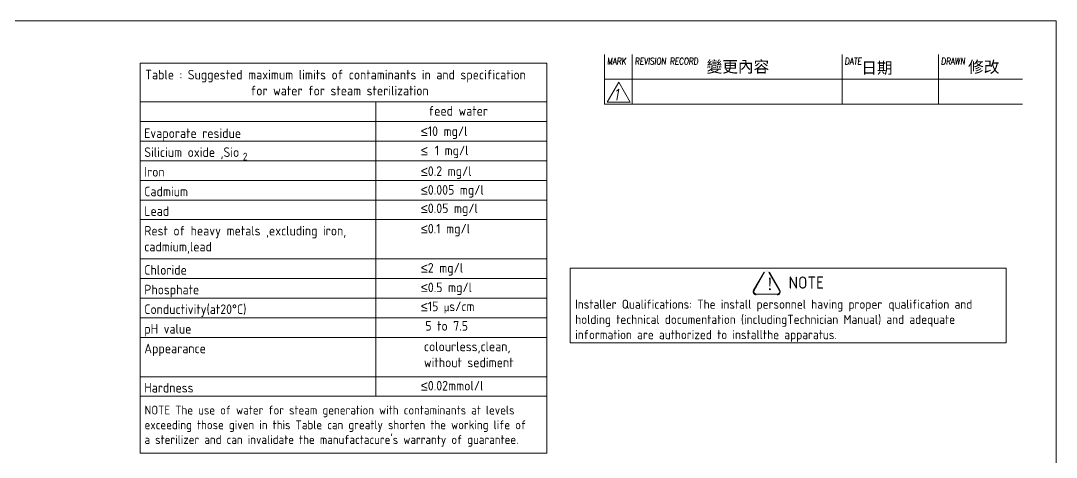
# Model space of a CAD drawing. Header units: millimetres. Extents: x 0 to 5860, y 0 to 4120.
# Drawn here: x 2116 to 5860, y 2541 to 4120 of the extents above; entities that cross this region are included whole.
import ezdxf

# ---------------------------------------------------------------- set-up
doc = ezdxf.new("R2010")
doc.units = ezdxf.units.MM
for name, color, linetype, lineweight in [('D', 3, 'Continuous', 13), ('F', 7, 'Continuous', 15), ('S', 4, 'Continuous', 15), ('T', 4, 'Continuous', 15)]:
    doc.layers.add(name, color=color, linetype=linetype, lineweight=lineweight)
doc.styles.get("Standard").update_dxf_attribs({"font": 'kaiu.ttf'})
doc.styles.add('STU25', font='isocp2.shx')
doc.styles.add('Text', font='romans.shx', dxfattribs={"width": 0.8, "oblique": 10})

msp = doc.modelspace()

# ---------------------------------------------------------------- hatches: boundary and pattern name
at = {"layer": 'D'}
h = msp.add_hatch(color=11, dxfattribs=at)
edge = h.paths.add_edge_path()
edge.add_line((4803.442, 3211.152), (4765.505, 3145.443))
edge.add_arc((4775.127, 3139.887), 11.111, 150, 270)
edge.add_line((4775.127, 3128.776), (4851.002, 3128.776))
edge.add_arc((4851.002, 3139.887), 11.111, 270, 390)
edge.add_line((4860.624, 3145.443), (4822.687, 3211.152))
edge.add_arc((4813.064, 3205.597), 11.111, 30, 150)
edge = h.paths.add_edge_path(flags=16)
edge.add_arc((4813.064, 3205.597), 8.889, 30, 150)
edge.add_line((4805.366, 3210.041), (4767.429, 3144.332))
edge.add_arc((4775.127, 3139.887), 8.889, 150, 270)
edge.add_line((4775.127, 3130.998), (4851.002, 3130.998))
edge.add_arc((4851.002, 3139.887), 8.889, 270, 390)
edge.add_line((4858.7, 3144.332), (4820.762, 3210.041))

# ---------------------------------------------------------------- linework, layer by layer
at = {"layer": 'D', "color": 11}
for p, q in [((2548.109, 3966.175), (2548.109, 2556.467)), ((2548.109, 3966.175), (4018.078, 3966.175)), ((4018.078, 3966.175), (4018.078, 2556.467)), ((2548.109, 3826.438), (4018.078, 3826.438)), ((3400.163, 3826.438), (3400.163, 2761.638)), ((2548.109, 3755.451), (4018.078, 3755.451)), ((2548.109, 3684.464), (4018.078, 3684.464)), ((2548.109, 3613.478), (4018.078, 3613.478)), ((2548.109, 3542.491), (4018.078, 3542.491)), ((2548.109, 3471.504), (4018.078, 3471.504)), ((2548.109, 3400.518), (4018.078, 3400.518)), ((2548.109, 3258.544), (4018.078, 3258.544)), ((2548.109, 3187.558), (4018.078, 3187.558)), ((4803.442, 3211.152), (4765.505, 3145.443)), ((4805.366, 3210.041), (4767.429, 3144.332)), ((4820.762, 3210.041), (4858.7, 3144.332)), ((4822.687, 3211.152), (4860.624, 3145.443)), ((2548.109, 3116.571), (4018.078, 3116.571)), ((4775.127, 3130.998), (4851.002, 3130.998)), ((2548.109, 3045.584), (4018.078, 3045.584)), ((2548.109, 2974.598), (4018.078, 2974.598)), ((2548.109, 2832.624), (4018.078, 2832.624)), ((2548.109, 2761.638), (4018.078, 2761.638)), ((2548.109, 2556.467), (4018.078, 2556.467))]:
    msp.add_line(p, q, dxfattribs=at)
msp.add_lwpolyline([(4102.476, 3224.49), (5678.404, 3224.49), (5678.404, 2954.735), (4102.476, 2954.735)], close=True, dxfattribs=at)
for centre, radius, start, end in [((4775.127, 3139.887), 11.111, 150, 270), ((4851.002, 3139.887), 11.111, 270, 30), ((4775.127, 3139.887), 8.889, 150, 270), ((4851.002, 3139.887), 8.889, 270, 30)]:
    msp.add_arc(centre, radius, start, end, dxfattribs=at)
at = {"layer": 'F'}
msp.add_line((4227.107, 3998.213), (4227.107, 3818.213), dxfattribs=at)
at = {"layer": 'F', "color": 7}
for p, q in [((4327.107, 3998.213), (4327.107, 3818.213)), ((5086.293, 3818.213), (5086.293, 3998.213)), ((5434.617, 3818.213), (5434.617, 3998.213)), ((5738.213, 3908.213), (4227.107, 3908.213)), ((4227.107, 3818.213), (5738.213, 3818.213))]:
    msp.add_line(p, q, dxfattribs=at)
at = {"layer": 'F', "color": 6}
msp.add_lwpolyline([(0, 4120), (0, 0), (5860, 0), (5860, 4120)], close=True, dxfattribs=at)
at = {"layer": 'F', "color": 7}
msp.add_lwpolyline([(4277.869, 3897.807), (4236.318, 3825.837), (4319.421, 3825.837)], close=True, dxfattribs=at)

# ---------------------------------------------------------------- texts
at = {"layer": 'D', "color": 11, "attachment_point": 1, "style": 'STU25'}
for s, insert, char_height in [('Table : Suggested maximum limits of contaminants in and specification\\P          {\\f????|b0|i0|c136|p22;   }   {\\f????|b0|i0|c136|p22;  }   for water for steam sterilization', (2565.825, 3942.273), 34.666667), ('feed water', (3590.65, 3811.202), 34.6667), ('Evaporate residue   ', (2562.012, 3730.444), 34.66667), ('{\\f新細明體|b0|i0|c136|p18;≤}10 mg/l', (3562.806, 3737.706), 34.66667), ('Silicium oxide ,Sio', (2562.503, 3661.913), 34.66667), ('2', (2919.036, 3642.429), 27.145), ('{\\f新細明體|b0|i0|c136|p18;≤  }1 mg/l', (3562.806, 3668.158), 34.66667), ('Iron', (2562.503, 3590.926), 34.6667), ('{\\f新細明體|b0|i0|c136|p18;≤}0.2 mg/l', (3562.806, 3593.261), 34.66667), ('Cadmium', (2562.503, 3519.939), 34.6667), ('{\\f新細明體|b0|i0|c136|p18;≤}0.005 mg/l', (3562.806, 3525.497), 34.66667), ('Lead', (2562.503, 3448.953), 34.6667), ('{\\f新細明體|b0|i0|c136|p18;≤}0.05 mg/l', (3562.806, 3458.881), 34.66667), ('Rest of heavy metals ,excluding iron,\\Pcadmium,lead', (2562.503, 3377.966), 34.66667), ('{\\f新細明體|b0|i0|c136|p18;≤}0.1 mg/l', (3562.806, 3385.329), 34.66667), ('Chloride', (2562.503, 3235.993), 34.6667), ('{\\f新細明體|b0|i0|c136|p18;≤}2 mg/l', (3562.806, 3243.499), 34.66667), ('{\\f標楷體|b0|i0|c136|p65;!}', (4809.371, 3190.161), 44.44444), ('NOTE', (4892.265, 3194.957), 44), ('Phosphate', (2562.503, 3165.006), 34.6667), ('{\\f新細明體|b0|i0|c136|p18;≤}0.5 mg/l', (3562.806, 3172.965), 34.66667), ('Conductivity(at20%%dC)', (2562.503, 3094.019), 34.66667), ('{\\f新細明體|b0|i0|c136|p18;≤}15 {\\f新細明體|b0|i0|c136|p18;\\H0.75x;μ}s/cm', (3562.806, 3104.222), 34.66667), ('5 to 7.5', (3578.763, 3033.706), 34.6667), ('pH value', (2562.503, 3023.033), 34.6667), ('colourless,clean,\\Pwithout sediment  ', (3573.496, 2959.307), 34.66667), ('Appearance', (2562.503, 2952.046), 34.6667), ('Hardness', (2562.503, 2810.073), 34.6667), ('{\\f新細明體|b0|i0|c136|p18;≤}0.02mmol/l', (3562.806, 2817.322), 34.66667), ("NOTE The use of water for steam generation with contaminants at levels \\Pexceeding those given in this Table can greatly shorten the working life of \\Pa sterilizer and can invalidate the manufactacure's warranty of guarantee.", (2563.356, 2727.844), 32)]:
    msp.add_mtext(s, dxfattribs=dict(at, insert=insert, char_height=char_height))
at = {"layer": 'F', "color": 1, "lineweight": 15, "style": 'Text', "oblique": 5, "width": 0.8}
for s, p in [('MARK', (4235.952, 3961.554)), ('REVISION RECORD', (4335.952, 3961.554)), ('DATE', (5095.139, 3961.554)), ('DRAWN', (5443.462, 3961.554))]:
    msp.add_text(s, height=24, dxfattribs=at).set_placement(p)
at = {"layer": 'F', "lineweight": -3}
for s, p in [('變更內容', (4595.7, 3932.894)), ('日期', (5154.892, 3928.938)), ('修改', (5541.205, 3932.103))]:
    msp.add_text(s, height=41.5149, dxfattribs=at).set_placement(p)
at = {"layer": 'S', "insert": (4120.454, 3111.301), "char_height": 33, "width": 1557.95, "attachment_point": 1}
msp.add_mtext('{\\Fisocp2.shx;\\C11;Installer Qualifications: The install personnel having proper\\f標楷體|b0|i0|c136|p65; \\Fisocp2.shx;qualification and holding technical documentation (includingTechnician Manual) and adequate information are authorized to installthe apparatus.}', dxfattribs=at)
at = {"layer": 'T', "lineweight": 20, "style": 'Text', "oblique": 10, "width": 0.8}
msp.add_text('1', height=40, dxfattribs=at).set_placement((4256.329, 3832.967))

doc.saveas('drawing.dxf')
